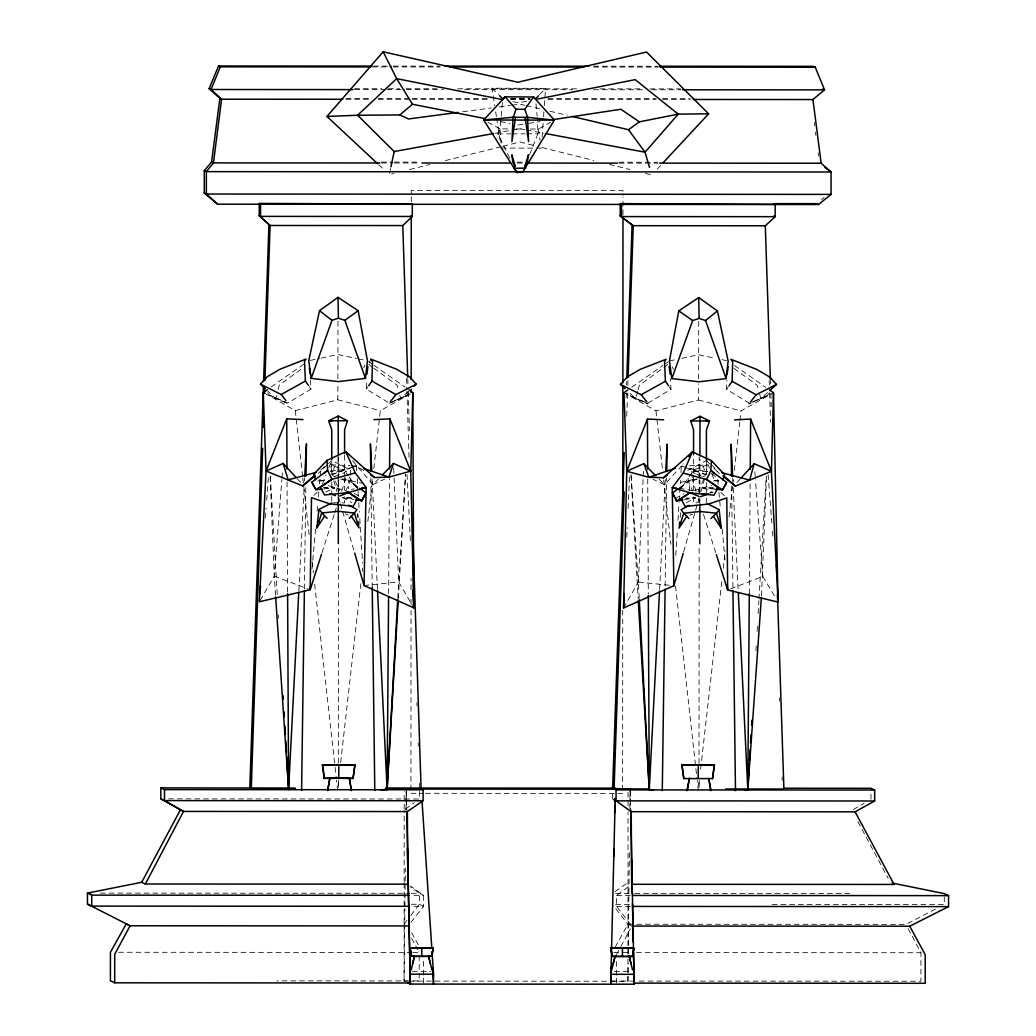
<?xml version="1.0" encoding="UTF-8"?>
<svg xmlns="http://www.w3.org/2000/svg" width="1036" height="1036" viewBox="0 0 1036 1036"><rect width="100%" height="100%" fill="white"/><g stroke="black" fill="none" stroke-linecap="round" stroke-linejoin="round"><path stroke-width="0.75" stroke-dasharray="5 3.75" d="M337.995 321.186L337.878 382.025M338.306 787.373L338.319 780.924M338.319 763.182L338.448 545.48M338.474 501.942L338.474 497.112M338.474 495.493L338.487 479.37M338.487 477.751L338.5 456.785M407.303 981.118L404.092 981.105L404.144 883.009M404.144 882.426L404.195 810.644M404.195 809.025L404.208 791.336M410.929 790.067L411.033 610.683M411.033 604.221L411.046 596.14M411.046 589.678L411.059 578.36M411.279 201.8L411.292 190.494L622.999 190.611L622.999 195.467M419.191 955.619L419.179 980.95L276.923 980.872M419.438 791.167L419.425 799.002L167.301 798.86M423.465 982.996L423.465 976.65M423.465 975.07L423.478 957.652M612.405 799.106L612.418 791.284M616.446 983.099L616.446 976.767M616.446 975.187L616.459 957.756M630.898 924.837L616.627 906.409L616.64 895.441L629.163 886.156M622.636 790.196L622.74 609.194M622.986 214.853L622.999 197.086M408.922 981.118L627.945 981.234L627.958 955.503M627.958 953.897L627.971 947.461M627.971 945.855L628.049 811.797M628.049 805.943L628.062 788.254M698.691 321.393L698.575 382.232M699.002 787.58L699.002 781.131M699.015 763.39L699.132 545.687M699.158 502.149L699.158 498.925M699.17 492.476L699.17 479.577M699.17 477.959L699.183 457.005M699.87 502.447L699.922 499.21M699.883 492.812L699.947 479.927M699.896 478.347L699.973 459.039M871.004 799.261L871.004 792.993M908.132 928.632L920.952 952.731L920.926 981.247L636.415 981.079M944.275 896.736L944.275 904.57L770.253 904.467M693.498 496.762L693.485 503.133L698.316 502.602M693.498 490.404L693.55 453.807M706.319 503.146L706.332 496.775M706.332 495.195L706.345 482.465M706.358 474.514L706.371 461.784M264.672 393.253L295.299 410.632L337.814 399.818L337.878 383.644M623.97 392.683L655.982 410.839L698.497 400.025L698.562 383.851M388.604 593.68L389.484 478.774M749.3 593.887L750.155 482.219M404.092 981.105L404.895 908.494M404.908 906.876L405.335 868.155M405.97 810.048L406.047 803.599M406.06 801.981L406.19 790.688M627.945 981.234L628.14 963.493M628.243 953.806L629.37 852.136M629.849 808.572L630.043 790.818M304.403 588.94L305.827 487.373M665.138 585.923L666.653 477.907M689.587 490.559L689.756 480.303L695.713 479.046M626.107 397.785L626.275 392.942M626.56 384.874L626.663 381.649M626.754 416.122L627.518 393.538M627.803 385.47L627.958 380.626M761.499 595.661L766.523 476.275M387.93 402.227L366.33 389.109L366.718 380.082M749.481 403.25L726.534 389.329L726.909 380.29M626.78 537.231L627.207 527.583M628.088 508.287L629.629 474.527M639.199 598.148L638.357 582.051L643.149 478.023M643.214 476.418L643.589 468.414M298.847 590.805L304.183 487.451M304.519 480.989L304.688 477.764M659.621 589.393L665.293 479.577M397.785 598.005L405.542 474.371M398.303 598.86L405.607 474.462M755.956 650.763L756.241 645.92M757.096 631.377L757.562 623.296M758.132 613.61L758.896 600.686M758.987 599.067L766.2 476.288M675.783 555.413L677.376 529.901M677.984 520.331L679.072 502.797M679.176 501.204L680.471 480.471M680.976 472.507L681.364 466.122L683.203 463.752M542.126 137.166L543.447 118.272M543.563 116.692L543.887 111.979M544.327 105.672L545.545 88.358L491.932 88.189L494.664 105.504M265.423 517.909L266.123 508.236M266.718 500.168L268.583 474.358M275.55 595.376L274.255 576.133L281.857 479.513M281.973 477.894L282.608 469.852M312.03 568.919L315.566 528.865M317.12 511.24L317.832 503.237M318.402 496.827L318.959 490.416M319.528 484.006L320.098 477.609M320.241 476.003L320.668 471.199L327.272 464.685M501.048 143.24L500.025 128.891L501.035 117.806M501.178 116.213L502.628 100.375M529.668 154.468L537.904 133.761L537.308 117.962M338.668 780.225L337.581 789.872L336.506 780.225M340.663 762.561L361.137 580.989M362.224 571.354L362.587 568.142M367.845 521.535L372.559 479.772M373.815 468.518L380.341 410.67L412.794 392.553M680.199 517.391L680.717 512.781M699.365 780.445L698.277 790.079L697.202 780.445M700.634 769.191L722.014 579.59M723.283 568.35L725.278 550.673M729.072 516.925L732.517 486.402M732.698 484.796L733.423 478.373M734.33 470.331L739.769 422.131M739.95 420.525L741.038 410.878L773.478 392.761M689.406 465.76L707.096 464.97L705.801 474.747L681.364 466.122L664.49 484.719L653.133 479.305M341.647 491.116L345.092 480.328L345.959 474.229M390.598 168.467L389.303 174.618L393.965 173.452M276.495 395.532L275.705 398.497L287.93 403.664L269.684 395.286L267.638 392.799M278.101 389.588L279.306 385.146L302.616 368.143M637.71 391.284L635.715 398.705L647.94 403.872L629.694 395.493L627.648 393.02M638.111 389.808L639.316 385.353L662.626 368.35M683.643 551.799L695.169 511.732M695.609 510.191L699.158 497.863M700.932 491.699L704.92 477.829M353.276 466.835L332.012 474.54L330.808 464.75L334.602 466.368L332.012 474.54L350.285 468.091M321.989 552.758L334.278 514.232M334.77 512.69L336.739 506.526M337.218 504.985L339.678 497.28M369.217 363.079L370.746 359.103M696.127 491.323L692.67 480.523L693.719 477.829M322.494 483.877L325.939 475.045M328.813 467.689L331.688 460.347L328.386 463.597M509.79 158.184L497.889 133.916L500.025 128.891L509.608 128.93M698.057 491.932L704.661 477.169M363.662 367.974L364.918 365.332M616.459 954.596L620.124 947.798M620.862 946.438L630.38 928.774M615.19 947.163L627.984 924.216L905.878 924.384L935.741 908.973M623.555 607.99L638.357 582.051L631.079 474.501M260.127 600.427L274.255 576.133L270.124 475.99M707.096 464.97L694.042 469.709L681.028 488.526L693.058 490.701M366.33 389.109L367.935 386.816M726.534 389.329L728.14 387.024M406.98 920.369L404.118 924.086L400.893 924.086M410.787 915.423L419.36 904.26L419.373 893.304L410.489 886.958M410.929 922.247L423.646 906.306L423.659 895.337L410.45 886.026M409.103 392.89L407.057 395.363L388.474 403.716L407.057 395.363L393.732 401.126M769.308 393.097L767.262 395.571L752.732 402.214M736.946 482.504L740.183 478.969M657.251 169.114L661.628 164.4M539.536 94.703L545.545 88.358M352.538 460.761L373.012 484.55L378.412 478.995M313.804 495.493L317.249 492.217M408.456 391.388L400.634 398.562L399.08 392.631M767.534 392.618L760.838 398.769L759.284 392.838M320.823 469.917L324.449 466.731M318.259 473.284L320.668 471.199M680.134 488.28L688.241 481.313L687.839 473.569M821.561 199.547L824.034 197.5M679.784 488.474L689.756 480.303L678.943 482.815M679.758 487.606L688.241 481.313L692.605 491.038M663.921 367.417L667.806 364.581L666.925 361.927M405.464 809.129L414.348 802.68M271.069 387.024L303.548 364.361M631.766 387.244L662.936 365.475M664.231 364.568L668.129 361.849M614.957 891.607L628.01 882.555M310.515 380.044L310.981 389.083L287.853 402.978L269.684 395.286L275.705 398.497L267.495 390.753M647.863 403.185L670.991 389.29L670.447 378.749M853.275 809.53L864.179 803.211M675.55 498.368L683.967 493.68M530.367 129.021L538.344 129.047L550.349 122.377M686.285 502.836L695.415 497.837L686.246 498.083M687.684 470.474L706.487 460.554L710.1 463.752M373.012 484.55L384.615 479.15M325.641 492.048L334.77 487.839L323.556 487.555M752.447 401.968L767.262 395.571L748.678 403.923L751.372 402.784M730.6 588.849L762.859 576.417L755.425 479.785M707.458 471.406L691.478 471.38L692.67 480.523L696.982 478.917M702.719 476.78L705.581 475.705M689.717 515.242L692.631 514.154M709.971 493.291L712.781 492.268L703.561 488.047L718.142 487.71M334.667 476.469L342.683 473.581L346.387 471.186L330.316 471.186M351.813 467.547L356.384 465.941L359.337 466.951M694.055 490.598L711.564 485.405M692.67 480.523L697.163 479.267M409.518 169.567L429.733 164.517M445.299 160.632L501.282 146.646M502.849 146.27L519.955 141.997L535.651 145.921M310.282 360.411L319.515 358.456M321.056 358.119L337.982 354.532L356.591 358.469M669.437 360.942L675.589 359.634M681.74 358.339L698.678 354.739L715.734 358.352M526.547 101.23L518.673 102.797L512.341 101.541M351.243 489.419L354.208 488.888M494.871 133.294L510.606 130.432M512.185 130.147L520.046 128.723L524.799 129.617M709.738 492.786L712.781 492.268M684.42 499.689L695.415 497.837L685.806 498.523M517.832 125.032L527.337 123.569M528.917 123.336L540.015 121.626M462.639 111.771L491.31 107.964M499.261 106.915L510.411 105.426M512.004 105.219L519.968 104.157L524.682 105.271M330.575 471.147L343.991 469.515L348.381 475.783M333.359 502.745L344.6 502.926L344.6 496.568M364.037 585.534L398.679 581.908L413.765 607.86M323.763 488.927L334.77 487.839L324.074 487.865M714.089 480.626L718.803 480.367M317.612 480.911L325.705 480.73M497.889 133.916L510.696 133.864M512.302 133.864L525.097 133.812M526.702 133.799L537.904 133.761M373.711 66.084L391.491 66.084M393.11 66.084L439.989 66.123M593.576 66.2L658.248 66.239M372.248 66.926L391.66 66.939M393.266 66.939L440.158 66.964M593.745 67.055L658.404 67.094M354.467 88.707L381.908 88.733M388.37 88.733L399.676 88.733M406.138 88.746L436.803 88.759M457.795 88.772L578.891 88.837M599.883 88.85L641.867 88.876M649.935 88.889L680.613 88.902M354.713 89.601L385.392 89.614M386.998 89.614L404.765 89.627M406.384 89.627L443.512 89.653M464.504 89.666L572.675 89.718M593.667 89.731L645.337 89.769M651.799 89.769L680.859 89.782M345.907 98.472L371.756 98.485M378.218 98.485L410.528 98.511M412.147 98.511L489.704 98.549M510.709 98.562L530.095 98.575M547.863 98.588L656.125 98.653M662.587 98.653L690.054 98.666M345.998 99.275L371.846 99.288M378.308 99.301L410.619 99.314M412.237 99.314L489.795 99.365M510.787 99.378L530.186 99.378M547.953 99.391L656.202 99.456M662.664 99.456L690.131 99.482M381.287 162.095L392.592 162.095M394.211 162.095L420.072 162.108M517.042 162.173L523.517 162.173M618.868 162.225L657.653 162.251M381.533 162.976L392.851 162.989M394.47 162.989L420.331 163.002M517.301 163.053L523.763 163.066M619.127 163.118L657.912 163.144M410.929 793.304L423.853 793.304M425.472 793.304L622.636 793.421M100.337 893.11L409.699 893.291M411.318 893.291L419.373 893.304L423.659 895.337L410.761 895.324M615.578 893.408L633.294 893.42M634.913 893.42L852.434 893.55M616.64 895.441L631.131 895.454M411.305 904.26L419.36 904.26L423.646 906.306L410.761 906.293M615.565 904.376L630.069 904.389M616.627 906.409L631.131 906.422M118.505 952.265L411.111 952.447M412.729 952.447L419.191 952.447M613.791 952.563L629.966 952.563M636.428 952.576L920.952 952.731M412.367 971.354L430.782 971.367M614.387 971.405L631.39 971.483M612.159 981.066L634.796 981.079M714.296 488.085L703.561 488.047L714.659 489.147M510.58 98.821L529.292 98.912M515.993 128.956L523.97 128.995M501.398 148.018L534.965 148.161M536.57 148.161L541.362 148.187M713.713 480.976L719.489 481.105M352.033 497.889L342.825 497.63L352.046 502.641M330.808 464.75L349.987 465.643M351.58 465.708L356.384 465.941L364.232 470.927M319.464 480.147L328.93 480.665M351.58 498.264L342.825 497.63L353.923 499.494M638.357 582.051L673.892 585.703M681.364 466.122L694.042 469.709L707.601 471.367M526.379 129.914L543.77 133.191M500.53 121.613L509.958 123.478M342.372 478.839L362.341 483.346M721.937 359.673L726.586 360.657M358.145 358.806L365.902 360.437M526.262 105.646L541.983 109.35M549.857 111.202L567.158 115.281M541.932 147.488L593.719 160.463M609.414 164.387L629.823 169.49M645.519 173.426L651.786 174.993M698.497 400.025L741.038 410.878M337.814 399.818L380.341 410.67M340.676 479.059L345.092 480.328L344.133 477.635M328.334 485.612L345.882 490.831L350.168 481.118L350.634 470.279L333.035 461.046M334.602 466.368L343.991 469.515M696.619 474.268L703.314 476.69M345.376 513.947L348.329 515.047M332.155 475.498L335.029 476.573M342.217 479.254L345.092 480.328M274.255 576.133L308.689 589.173M645.065 402.007L629.694 395.493L635.715 398.705L628.684 392.074M694.042 469.709L705.801 474.747L703.392 466.576M630.561 925.446L627.984 924.216L613.325 905.619M487.788 122.209L500.025 128.891M354.299 493.499L362.755 498.199M691.478 471.38L695.273 473.789M734.615 365.527L765.708 387.322M368.751 361.681L372.636 364.4M373.931 365.307L405.024 387.101M734.071 368.402L757.329 385.418L758.883 391.362M368.699 364.4L372.584 367.249M373.866 368.194L397.138 385.211L398.692 391.142M357.42 486.519L350.168 481.118L357.057 487.101M711.615 473.491L717.87 478.347M713.882 468.168L719.502 473.387M357.148 487.27L348.394 480.108L348.614 488.888M717.054 471.419L719.437 473.517M711.305 464.827L714.918 468.013M378.71 164.737L383.411 169.127M720.965 492.45L724.462 495.726M491.932 88.189L498.433 94.548M659.051 479.163L664.49 484.719M709.66 463.817L706.487 460.554L709.44 467.909M297.267 478.71L301.631 483.423M349.261 477.039L357.187 488.344M669.398 386.998L670.991 389.29M309.388 386.778L310.981 389.083M762.859 576.417L775.692 598.031M411.68 932.724L419.049 946.321M857.95 821.665L888.189 878.45M411.655 938.266L417.689 949.611M335.224 481.092L339.666 490.74M672.299 366.835L673.504 369.489M711.81 473.802L714.762 481.157M698.588 499.028L699.572 502.11M703.522 514.439L715.837 552.991M333.786 480.704L336.907 491.491M338.681 497.656L340.015 502.279M340.455 503.82L342.243 509.997M342.683 511.538L354.247 551.618M495.661 111.81L496.412 116.537M496.658 118.104L500.401 141.725M538.344 129.047L540.106 140.21M814.244 122.585L814.646 125.77M815.462 132.129L815.863 135.315M818.077 152.797L818.479 155.983M655.982 410.839L662.613 470.292M663.688 479.94L670.862 544.211M675.524 586L697.021 778.826M295.299 410.632L302.641 476.508M302.823 478.114L303.535 484.55M303.716 486.156L309.453 537.58M312.147 561.68L313.39 572.934M314.646 584.174L334.9 765.772M335.081 767.378L336.337 778.619M535.975 103.691L537.166 116.369M717.767 479.435L718.207 484.239M718.919 492.255L720.357 508.275M722.221 529.098L725.226 562.742M768.064 474.643L771.872 523.038M772.506 531.105L773.141 539.173M754.817 471.73L755.309 478.166M356.384 465.941L356.682 470.72M357.2 478.697L357.912 489.86M358.016 491.452L358.314 496.231M358.728 502.615L359.337 512.185M359.751 518.557L362.6 563.208M630.963 474.592L638.189 598.989M270.37 475.99L277.311 595.558M278.438 614.944L278.632 618.168M407.019 474.397L410.515 543.537M732.75 478.01L732.905 481.235M733.216 487.697L738.202 591.051M372.144 479.409L377.441 589.238M393.706 468.272L394.056 476.275M394.133 477.868L398.679 581.908M770.421 380.704L770.525 383.929M770.849 393.615L771.276 406.526M769.178 380.121L769.334 384.952M769.606 393.02L770.551 422.066M779.512 697.979L779.616 701.217M782.076 777.052L782.18 780.276M407.77 378.878L407.977 385.34M408.197 391.789L409.453 430.523M406.539 378.295L406.889 389.588M406.941 391.207L409.116 458.974M416.912 702.615L417.016 705.84M418.194 742.954L418.298 746.179M419.489 783.294L419.593 786.518M630.302 790.623L630.717 809.958M630.069 790.481L630.238 798.562M630.264 800.168L630.445 808.248M406.41 790.494L406.643 810.022M406.203 791.97L406.332 798.432M406.371 800.038L406.578 809.725M731.649 486.001L732.944 589.186M370.849 477.738L372.235 587.36M647.72 478.917L648.303 593.822M287.05 481.947L287.607 593.615M344.587 455.205L344.6 475.887M344.6 477.466L344.6 490.196M331.766 461.564L331.766 474.294M331.766 482.245L331.766 494.975M331.766 496.568L331.766 501.333M338.293 457.252L338.293 478.14M338.293 479.746L338.293 495.817M338.293 497.422L338.293 502.24M338.099 457.226L338.099 474.902M338.099 476.508L338.099 492.579M338.099 494.185L338.099 502.214"/><path stroke-width="1.5" d="M407.99 925.925L130.096 925.77L87.438 904.078L87.438 893.11L141.699 882.271L145.351 884.006L407.808 884.161L407.368 811.564L423.089 800.737L423.102 789.769L419.438 788.033M409.142 906.293L91.725 906.111L91.725 895.143L87.438 893.11L90.663 893.11M114.698 982.814L114.711 954.298L130.096 925.77L126.224 923.931L110.425 952.265L110.412 980.781L114.698 982.814L410.528 982.983M407.368 811.564L183.514 811.434L160.839 798.847L160.839 787.891L295.105 788.059M160.839 787.891L164.504 789.626L164.491 800.595L183.514 811.434L145.351 884.006M659.867 66.239L813.454 66.33L815.228 67.185L824.552 89.873L812.923 99.547L821.159 163.235L831.066 172.002L831.053 194.392L818.479 204.532L217.612 204.196L204.273 193.046L204.286 170.655L211.577 161.992L219.878 98.394L209.155 88.63L218.505 65.993L372.092 66.084M259.233 215.747L259.233 203.419L412.315 204.131L412.302 216.472L402.784 225.563L270.085 225.485L259.233 215.747L270.085 225.485L264.905 380.419M260.567 204.053L260.554 216.382L412.302 216.472L410.981 215.838M611.331 966.433L610.955 984.187L610.955 974.293L634.2 974.306L634.187 984.2L410.295 984.07L410.295 974.177L433.54 974.19L433.527 984.083L432.491 967.935M411.162 392.502L411.162 389.277M411.175 379.577L411.279 216.356M612.418 788.15L616.083 789.885L616.07 800.854L631.222 811.693L855.088 811.823L874.669 800.996L874.669 790.041L871.017 788.292L783.734 788.241M620.214 215.967L620.227 203.626L775.187 204.351L775.174 216.679L765.306 225.77L633.229 225.693L620.214 215.967L633.229 225.693L628.075 377.402M621.548 204.26L621.535 216.589L775.174 216.679L773.853 216.045M622.804 517.068L622.882 386.169M622.882 382.931L622.986 216.472M699.818 543.796L699.857 503.949M699.922 455.853L699.999 416.304L709.53 420.979L706.423 429.966L706.384 460.191M631.843 926.054L909.737 926.223L948.562 906.604L948.562 895.635L944.275 893.602L892.048 883.022M693.55 453.807L693.589 429.953L690.701 420.953L699.999 416.304M338.759 778.424L338.85 764.905L354.998 764.879L353.056 778.399L324.216 778.321L322.416 764.788L338.565 764.762M380.95 789.989L387.101 789.497L388.578 596.904M389.562 469.062L389.95 418.894L373.931 419.645M421.769 956.345L421.833 948.147L433.242 948.134L431.87 956.332L411.577 956.319L410.644 950.802M622.39 956.461L622.455 948.264L633.864 948.251L632.491 956.448L612.108 956.383L610.839 948.186L622.247 948.16M698.212 778.632L698.303 765.112L714.452 765.086L712.509 778.606L683.786 778.593L681.869 764.995L714.452 765.086M744.716 789.95L747.798 789.704L749.3 593.887M750.258 469.269L750.634 419.101L734.628 419.852M301.593 790.455L304.39 590.546M305.983 476.094L306.436 443.848L304.765 476.146M662.276 790.662L665.099 589.147M666.744 471.458L667.132 444.055L665.708 471.51M613.713 856.655L613.895 848.588M614.659 813.079L614.84 805.011M614.905 801.773L614.97 798.549M610.955 974.293L615.203 798.665M683.203 553.341L673.892 585.703L623.555 607.99L626.754 471.25L623.97 392.683L627.868 389.963M354.688 553.159L364.037 585.534L413.765 607.86L410.761 471.121L412.794 392.553L408.909 389.834M716.329 554.532L727.66 589.989L778.101 602.084L771.444 471.341L773.478 392.761L769.593 390.041M263.455 386.273L249.818 788.033L251.269 788.72L294.936 788.746M263.61 381.442L268.92 224.929M251.269 788.72L262.639 448.2M263.351 427.22L263.675 417.534M264.478 393.33L264.633 388.487M612.626 788.241L624.216 452.641M626.78 378.425L632.077 225.136M624.177 491.983L614.076 788.94L649.663 788.953M366.964 374.061L367.858 366.446M727.168 374.268L728.062 366.653M623.555 607.99L624.216 593.511M663.623 419.813L647.422 419.036L626.754 471.25L648.873 477.272L663.416 477.738L692.385 451.89L711.343 460.606L710.89 470.486L706.604 479.526L718.142 487.71L713.972 495.208L690.455 492.851L672.235 487.697L673.892 585.703L674.19 580.924M513.092 117.055L511.939 141.518L515.539 117.495M368.738 385.664L371.937 381.08L372.481 361.525L370.746 359.103L396.659 369.243L409.557 376.871L416.265 384.214L414.037 386.26M728.93 385.871L732.141 381.287L732.685 361.732L730.937 359.311L756.85 369.451L769.761 377.078L776.469 384.421L769.761 390.572M267.171 389.743L263.274 392.463L266.058 471.043L259.35 601.786L310.191 589.743L321.497 554.299M298.769 592.411L288.591 789.432L275.654 596.982M653.612 789.989L649.274 789.639L659.543 591.012M377.518 590.844L387.101 789.497L397.695 599.611M387.101 789.497L398.2 600.466M738.279 592.67L747.798 789.704L749.313 763.856M749.507 760.618L750.168 749.313M750.543 742.851L751.022 734.77M751.592 725.083L751.877 720.227M747.798 789.704L761.382 597.267M259.932 593.719L260.515 585.651M310.619 584.939L310.191 589.743L311.499 497.668L329.72 503.82L353.237 506.267L357.42 498.679L347.164 491.711M679.331 525.058L679.681 521.989M318.971 509.414L316.848 527.881L324.721 516.045L318.971 509.414L331.766 502.926M365.436 378.386L367.456 360.774L358.145 310.696L338.008 297.358L319.515 310.671L308.741 360.735L311.201 378.36L338.306 381.598L365.436 378.386L344.858 320.331L338.409 318.181L331.973 320.331L311.201 378.36M726.119 378.593L728.14 360.981L717.404 310.904L698.691 297.578L678.774 310.878L669.437 360.942L671.885 378.567L699.002 381.805L726.119 378.593L705.542 320.551L699.106 318.389L692.657 320.538L671.885 378.567M353.056 778.399L354.856 764.814L322.416 764.788M714.296 765.021L712.509 778.606M431.87 956.332L433.139 948.082L410.217 948.069L421.626 948.044M632.491 956.448L633.76 948.199L610.839 948.186M327.764 790.546L329.862 778.062L327.583 790.455M687.503 789.199L689.471 778.347M687.036 790.662L689.316 778.269M390.922 166.925L394.185 151.528L357.627 115.242L326.949 116.459L383.19 51.8L517.845 82.233L646.542 52.02L708.624 113.805L662.716 163.222M411.201 969.864L414.452 956.37L428.671 956.383L431.947 969.864M632.569 969.981L629.292 956.5L615.073 956.487L611.318 971.405M412.535 963.817L414.452 956.37M613.144 963.92L615.073 956.487M721.716 472.662L749.663 480.121L771.444 471.341L754.195 463.675L749.663 480.121L735.392 486.143L723.167 476.327M318.751 521.911L316.848 527.881L321.678 512.975L338.383 511.279L354.403 513.053L357.019 509.518M331.766 459.971L331.753 429.746L328.658 420.758L338.189 416.096L347.487 420.758L344.587 429.746L344.587 453.613M389.95 418.894L410.761 471.121L393.499 463.468L388.966 477.117L374.708 477.57L370.784 475.071M513.299 117.249L527.661 117.379L554.351 120.15L483.695 119.982L505.167 96.84L533.514 96.996L554.351 120.15L522.61 172.209L516.783 172.455L483.695 119.982L513.299 117.249L516.006 109.22L505.167 96.84L502.771 98.783L499.52 95.61M722.817 479.862L724.617 474.643L711.343 460.606M314.685 476.094L302.719 485.884L266.058 471.043L286.739 418.829L302.939 419.606M370.642 66.926L220.279 66.835L211.02 89.51L221.587 99.21L342.761 99.275M676.637 488.111L672.235 487.697L683.203 473.102L692.385 451.89L688.707 456.63M141.699 882.271L180.329 809.919M714.335 473.698L710.89 470.486L726.612 482.439L722.584 489.937L716.239 489.303M726.612 482.439L722.584 489.937L706.604 479.526L683.203 473.102M365.099 494.159L361.849 500.828L355.516 499.766M707.743 503.872L719.113 509.647L716.459 513.208L699.831 511.486L683.734 513.247L686.79 516.329L678.981 528.14L683.734 513.247L681.066 509.712L689.341 505.322M527.661 117.379L524.786 109.337L533.514 96.996L535.534 98.938L538.539 95.765M390.235 401.839L395.92 394.574L416.265 384.214M750.427 402.046L756.125 394.781L776.469 384.421M265.151 388.539L260.463 384.123L267.171 376.78L280.096 369.166L306.034 359.052L304.506 361.486L305.4 381.028L308.586 385.625M625.161 388.759L620.473 384.33L627.181 377L640.106 369.386L666.044 359.272L664.516 361.693L665.41 381.248L668.596 385.845M741.258 477.79L754.195 463.675M315.527 479.629L313.649 474.41L327 460.385L345.804 451.683L374.708 477.57M349.197 518.298L354.403 513.053L359.078 527.946L351.282 516.135M382.724 474.566L393.499 463.468M713.351 516.265L716.459 513.208L721.211 528.114L713.351 516.265L710.89 518.518M324.1 473.465L327.57 470.266L327 460.385M302.719 485.884L314.789 475.239M716.005 489.536L718.142 487.71M502.836 99.663L396.671 78.658L357.627 115.242L399.805 114.944L412.47 104.247L484.809 118.518M705.542 320.551L717.404 310.904M322.196 489.083L315.902 489.704L311.823 482.206L327.57 470.266L331.947 479.305L355.27 472.908L366.148 487.516L364.037 585.534L363.83 582.336M682.841 499.948L676.56 501.01L672.481 492.994L678.541 488.5M571.885 116.395L628.515 129.733L639.341 121.847L678.23 114.141L708.624 113.805M344.858 320.331L358.145 310.696M690.028 492.773L681.015 498.873L685.184 506.462L708.689 504.04L726.793 497.915L727.66 589.989L727.233 585.185M663.416 477.738L667.262 475.239M689.924 492.696L676.56 501.01L675.55 498.368M260.463 384.123L281.209 394.509L305.4 381.028M620.473 384.33L641.219 394.716L665.41 381.248M266.058 471.043L283.113 463.403L296.179 477.531M626.754 471.25L643.809 463.61L655.788 475.835M339.691 496.102L348.044 492.644L366.148 487.516L361.668 487.93M700.129 496.879L708.559 493.809M675.459 468.155L648.873 477.272L643.809 463.61M410.761 471.121L388.966 477.117L363.791 468.479M316.019 472.429L288.176 479.849L283.113 463.403M537.567 99.042L635.159 79.642L678.23 114.141L645.014 152.201L649.533 167.405M394.185 151.528L493.304 133.579M702.136 494.094L705.179 493.576M552.693 119.684L620.836 109.246L639.341 121.847M457.873 112.406L408.508 118.972L399.805 114.944M348.044 492.644L324.54 494.988L320.357 487.477L331.947 479.305L315.902 489.704L311.823 482.206M513.869 168.324L525.809 168.065M331.779 420.745L328.658 420.758L347.487 420.758M324.216 778.321L330.562 778.308M411.486 956.267L414.374 956.267M612.108 956.383L616.433 956.383M444.845 66.123L588.733 66.2M449.857 66.964L584.045 67.042M660.023 67.094L815.228 67.185M353.095 89.601L211.02 89.51L209.155 88.63M682.478 89.782L824.552 89.873L822.688 88.979M693.369 99.482L812.923 99.547M379.927 162.976L213.442 162.885L211.577 161.992M421.937 163.002L510.839 163.053M528.619 163.066L617.508 163.118M659.531 163.144L821.159 163.235M831.053 194.392L206.358 194.03L204.273 193.046M774.617 203.626L816.614 203.652L818.479 204.532M330.018 778.14L349.313 778.14L351.502 790.559M385.496 788.02L615.643 788.15M385.509 788.797L421.095 788.823L412.859 535.431M725.666 789.005L783.902 789.031L777.505 595.363M406.203 789.082L630.069 789.212M164.504 789.626L423.102 789.769M616.083 789.885L874.669 790.041M423.089 800.737L164.491 800.595L160.839 798.847M874.669 800.996L616.07 800.854L613.636 799.688M91.725 895.143L409.155 895.324M632.75 895.454L948.562 895.635M632.737 906.422L948.562 906.604M634.226 983.112L925.213 983.281L925.226 954.765L909.737 926.223M690.701 420.953L709.53 420.979L706.371 420.966M681.869 764.995L698.303 765.112M348.122 778.321L352.926 778.334M628.036 956.383L632.4 956.396M428.865 956.28L431.779 956.28M516.006 109.22L524.786 109.337M545.363 133.489L645.014 152.201L628.515 129.733M329.862 493.589L335.483 495.648M690.455 492.851L698.743 496.309M773.853 203.716L775.187 204.351M218.505 65.993L220.279 66.835M219.878 98.394L221.587 99.21L213.442 162.885L206.371 171.639L206.358 194.03L217.612 204.196M204.286 170.655L206.371 171.639L831.066 172.002L824.669 167.159M419.463 788.137L421.471 789.082M349.313 778.14L351.321 790.468M629.292 956.5L630.989 963.933M428.58 956.332L430.38 963.817M407.821 982.879L410.308 984.07L406.85 811.434M87.438 904.078L91.725 906.111M348.743 505.128L355.646 508.793M732.141 381.287L756.125 394.781M371.937 381.08L395.92 394.574M347.215 491.673L361.849 500.828L365.876 492.812L359.842 488.319M678.774 310.878L692.657 320.538M319.515 310.671L331.973 320.331M723.348 475.485L735.392 486.143M324.721 516.045L327.182 518.298M326.949 116.459L377.531 163.649M686.79 516.329L688.875 518.492M641.219 394.716L646.917 401.981M281.209 394.509L285.949 400.556M313.649 474.41L315.345 476.664M347.72 454.273L345.804 451.683L355.27 472.908M412.47 104.247L396.671 78.658L383.19 51.8M672.481 492.994L674.773 497.034M855.088 811.823L894.12 884.446L631.662 884.291L631.222 811.693M513.985 166.744L516.783 172.455M750.634 419.101L771.444 471.341M720.253 525.135L721.211 528.114L719.113 509.647M669.127 366.615L670.201 374.242M309.414 367.948L310.191 374.022M710.683 789.212L708.766 778.347L710.774 790.675M610.942 948.238L612.198 956.435M410.321 948.121L411.577 956.319M525.187 117.495L528.554 141.531L527.57 117.055M682.012 765.073L683.786 778.593M322.572 764.866L324.346 778.386M357.537 514.128L357.873 517.197M358.391 521.807L358.741 524.876M777.466 594.016L778.101 602.084L773.478 392.761M422.079 801.773L431.831 948.406M432.038 951.631L433.54 974.19M638.293 600.608L649.274 789.639L648.303 595.441M283.139 695.726L283.333 698.963M284.084 711.887L284.356 716.731M284.926 726.43L285.392 734.498M285.768 740.96L286.428 752.278M286.713 757.122L288.591 789.432L287.607 593.615M639.29 599.753L649.274 789.639M412.872 590.17L413.765 607.86L412.794 392.553M732.672 476.392L731.118 444.094L731.52 476.34M371.743 471.341L370.422 443.887L370.771 471.289M338.189 416.096L338.293 455.646M765.306 225.77L770.37 379.098M776.495 564.698L776.87 575.99M402.784 225.563L407.718 377.272M630.717 809.958L634.161 984.2L633.501 951.916M631.546 859.906L632.258 893.796M632.465 903.483L633.294 942.229M407.407 848.471L410.295 984.07M698.691 297.578L699.106 318.389M338.008 297.358L338.409 318.181M732.957 590.792L735.482 790.701M372.235 587.36L374.786 790.494M338.306 503.742L338.293 543.589M647.422 419.036L647.681 469.204M286.739 418.829L286.985 468.997M528.477 154.804L527.207 162.535L524.863 166.33L528.477 154.804M515.229 166.33L512.859 162.522L511.862 154.791L515.229 166.33"/></g></svg>
